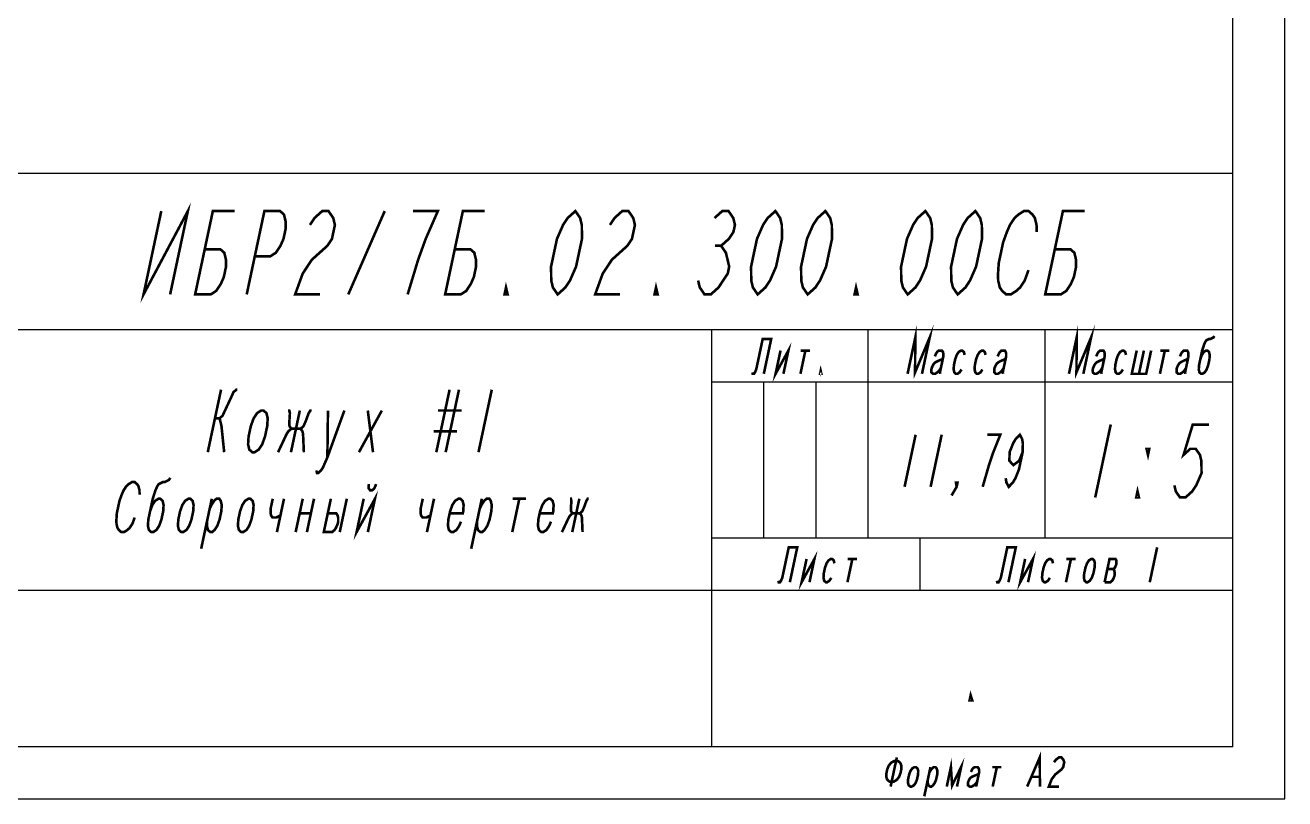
# Model space of a CAD drawing. Header units: millimetres. Extents: x 0 to 420, y 0 to 297.
# Drawn here: x 299.1 to 420, y 0 to 74.2 of the extents above; entities that cross this region are included whole.
import ezdxf

# ---------------------------------------------------------------- set-up
doc = ezdxf.new("R2010")
doc.units = ezdxf.units.MM
doc.header["$LTSCALE"] = 23.1
doc.layers.get('0').update_dxf_attribs({"linetype": 'CONTINUOUS'})

msp = doc.modelspace()

# ---------------------------------------------------------------- linework, layer by layer
at = {"color": 7, "linetype": 'Continuous'}
for p, q in [((420, 0), (420, 297)), ((415, 5), (415, 292)), ((415, 60), (230, 60)), ((415, 5), (415, 60)), ((415, 45), (230, 45)), ((365, 5), (365, 45)), ((380, 25), (380, 45)), ((397, 25), (397, 45)), ((415, 40), (365, 40)), ((370, 25), (370, 40)), ((375, 25), (375, 40)), ((415, 25), (365, 25)), ((385, 20), (385, 25)), ((415, 20), (230, 20)), ((415, 5), (20, 5)), ((415, 5), (230, 5)), ((0, 0), (420, 0))]:
    msp.add_line(p, q, dxfattribs=at)
at = {"color": 2, "linetype": 'Continuous', "const_width": 0.25}
for points in [[(312.1504651, 56.4106357), (310.4500085, 48.4106406), (314.7004578, 56.4106357), (313.0000012, 48.4106406)], [(316.3210876, 52.7439734), (317.8210803, 52.7439734), (318.2002185, 52.4106381), (318.3585132, 51.743974), (318.3668188, 51.0773035), (318.1542554, 50.0773041), (317.8625574, 49.41064), (317.4208447, 48.7439694), (316.8999976, 48.4106406), (315.4000049, 48.4106406), (317.1004614, 56.4106357), (319.2004614, 56.4106357)], [(321.129375, 52.0773029), (322.6293677, 52.0773029), (323.1502148, 52.4106381), (323.5919275, 53.0773022), (323.8836255, 53.7439728), (324.096189, 54.7439722), (324.0878833, 55.4106363), (323.9295886, 56.0773068), (323.5504504, 56.4106357), (322.0504578, 56.4106357), (320.3500012, 48.4106406)], [(326.4170325, 55.0773074), (326.8587451, 55.7439716), (327.6004614, 56.4106357), (328.2004431, 56.4106357), (328.6587415, 55.7439716), (328.8170361, 55.0773074), (328.5336438, 53.7439728), (328.0919312, 53.0773022), (327.3502148, 52.4106381), (326.6085242, 51.743974), (325.7251245, 50.4106393), (324.9999939, 48.4106406), (327.3999976, 48.4106406)], [(330.1000049, 48.4106406), (333.6004578, 56.4106357)], [(335.7999976, 48.4106406), (336.8085205, 51.743974), (337.5336255, 53.7439728), (338.1170471, 55.0773074), (338.7004431, 56.4106357), (336.3004651, 56.4106357)], [(340.321073, 52.7439734), (341.8210657, 52.7439734), (342.2002295, 52.4106381), (342.3585242, 51.743974), (342.3668298, 51.0773035), (342.1542664, 50.0773041), (341.8625684, 49.41064), (341.4208557, 48.7439694), (340.9000085, 48.4106406), (339.3999902, 48.4106406), (341.1004468, 56.4106357), (343.2004468, 56.4106357)], [(350.1999939, 48.4106406), (349.7416956, 49.0773047), (349.5834009, 49.7439688), (349.5668152, 51.0773035), (350.1336255, 53.7439728), (350.7170471, 55.0773074), (351.1587598, 55.7439716), (351.9004504, 56.4106357), (352.3587488, 55.7439716), (352.5170435, 55.0773074), (352.5336292, 53.7439728), (351.9668188, 51.0773035), (351.3833972, 49.7439688), (350.9417102, 49.0773047), (350.1999939, 48.4106406)], [(355.2170508, 55.0773074), (355.6587378, 55.7439716), (356.4004541, 56.4106357), (357.0004614, 56.4106357), (357.4587598, 55.7439716), (357.6170544, 55.0773074), (357.3336365, 53.7439728), (356.8919238, 53.0773022), (356.1502332, 52.4106381), (355.4085168, 51.743974), (354.5251172, 50.4106393), (353.8000122, 48.4106406), (356.1999902, 48.4106406)], [(365.2587524, 55.7439716), (366.0004431, 56.4106357), (366.6004504, 56.4106357), (367.0587488, 55.7439716), (367.2170435, 55.0773074), (367.0753345, 54.4106369), (366.6336475, 53.7439728), (365.8919312, 53.0773022), (366.3502295, 52.4106381), (366.5085242, 51.743974), (366.6668188, 51.0773035), (366.5251099, 50.4106393), (366.0833972, 49.7439688), (365.6417102, 49.0773047), (364.8999939, 48.4106406), (364.3000122, 48.4106406), (363.8417139, 49.0773047), (363.6834192, 49.7439688)], [(369.3999976, 48.4106406), (368.9416992, 49.0773047), (368.7834045, 49.7439688), (368.7668188, 51.0773035), (369.3336292, 53.7439728), (369.9170508, 55.0773074), (370.3587378, 55.7439716), (371.1004541, 56.4106357), (371.5587524, 55.7439716), (371.7170471, 55.0773074), (371.7336328, 53.7439728), (371.1668225, 51.0773035), (370.5834009, 49.7439688), (370.1417139, 49.0773047), (369.3999976, 48.4106406)], [(374.2000049, 48.4106406), (373.7417065, 49.0773047), (373.5834119, 49.7439688), (373.5668262, 51.0773035), (374.1336365, 53.7439728), (374.7170325, 55.0773074), (375.1587451, 55.7439716), (375.9004614, 56.4106357), (376.3587598, 55.7439716), (376.5170544, 55.0773074), (376.5336401, 53.7439728), (375.9668298, 51.0773035), (375.3834082, 49.7439688), (374.9416956, 49.0773047), (374.2000049, 48.4106406)], [(383.7999939, 48.4106406), (383.3416956, 49.0773047), (383.1834009, 49.7439688), (383.1668152, 51.0773035), (383.7336255, 53.7439728), (384.3170471, 55.0773074), (384.7587598, 55.7439716), (385.5004504, 56.4106357), (385.9587488, 55.7439716), (386.1170435, 55.0773074), (386.1336292, 53.7439728), (385.5668188, 51.0773035), (384.9833972, 49.7439688), (384.5417102, 49.0773047), (383.7999939, 48.4106406)], [(388.6000012, 48.4106406), (388.1417029, 49.0773047), (387.9834082, 49.7439688), (387.9668225, 51.0773035), (388.5336328, 53.7439728), (389.1170544, 55.0773074), (389.5587415, 55.7439716), (390.3004578, 56.4106357), (390.7587561, 55.7439716), (390.9170508, 55.0773074), (390.9336365, 53.7439728), (390.3668262, 51.0773035), (389.7834045, 49.7439688), (389.3416919, 49.0773047), (388.6000012, 48.4106406)], [(396.1753308, 54.4106369), (396.1670508, 55.0773074), (396.0087561, 55.7439716), (395.7796069, 56.0773068), (395.4004431, 56.4106357), (394.9504504, 56.4106357), (394.4296033, 56.0773068), (394.0587451, 55.7439716), (393.6170325, 55.0773074), (393.3253345, 54.4106369), (392.962782, 53.4106375), (392.5376807, 51.4106387), (392.4751062, 50.4106393), (392.4834119, 49.7439688), (392.6417065, 49.0773047), (392.8708557, 48.7439694), (393.2499939, 48.4106406), (393.7000122, 48.4106406), (394.2208594, 48.7439694), (394.5916919, 49.0773047), (395.0334045, 49.7439688), (395.395957, 50.7439682)], [(397.921084, 52.7439734), (399.4210767, 52.7439734), (399.8002148, 52.4106381), (399.9585095, 51.743974), (399.9668152, 51.0773035), (399.7542517, 50.0773041), (399.4625537, 49.41064), (399.0208411, 48.7439694), (398.4999939, 48.4106406), (397.0000012, 48.4106406), (398.7004578, 56.4106357), (400.8004578, 56.4106357)], [(365.2919238, 53.0773022), (365.8919312, 53.0773022)], [(345.4000122, 48.4106406), (345.1000085, 48.4106406), (345.2416919, 49.0773047), (345.4000122, 48.4106406)], [(359.8000085, 48.4106406), (359.5000049, 48.4106406), (359.6417139, 49.0773047), (359.8000085, 48.4106406)], [(379.0000122, 48.4106406), (378.7000085, 48.4106406), (378.8416919, 49.0773047), (379.0000122, 48.4106406)], [(383.7890735, 40.787579), (384.5307898, 44.2771628), (384.5096667, 40.9271603), (385.9126831, 44.2771628), (385.1709412, 40.787579)], [(399.2790601, 40.787579), (400.020802, 44.2771628), (399.999679, 40.9271603), (401.4026697, 44.2771628), (400.6609277, 40.787579)], [(368.8865332, 40.9271603), (368.919679, 40.787579), (369.0453149, 40.787579), (369.1378052, 40.9271603), (369.2599548, 41.2063293), (369.8830078, 44.1375815), (370.699552, 44.1375815), (369.9874951, 40.787579)], [(371.5928467, 43.0209119), (371.1181165, 40.787579), (372.3465857, 43.0209119), (371.8718811, 40.787579)], [(411.8870068, 42.1834113), (412.0388159, 42.6021616), (412.2237964, 42.8813306), (412.441897, 43.0209119), (412.567533, 43.0209119), (412.7262891, 42.8813306), (412.7925806, 42.6021616), (412.7663818, 42.1834113), (412.6476929, 41.6250797), (412.4958838, 41.2063293), (412.310929, 40.9271603), (412.0928027, 40.787579), (411.9671924, 40.787579), (411.8084106, 40.9271603), (411.7421448, 41.2063293), (411.7683179, 41.6250797), (411.8870068, 42.1834113), (412.0650146, 43.0209119), (412.2465088, 43.5792435), (412.3686584, 43.8584125), (412.4611487, 43.9979938), (412.7420544, 44.1375815), (412.8676904, 44.1375815), (413.1485962, 44.2771628), (413.2410864, 44.4167441)], [(373.9796997, 43.0209119), (373.5049951, 40.787579)], [(373.5400122, 43.0209119), (374.4193872, 43.0209119)], [(387.1932422, 42.322999), (387.100752, 42.1834113), (386.7570154, 42.04383), (386.4761096, 41.9042487), (386.3208142, 41.7646609), (386.228324, 41.6250797), (386.1061743, 41.3459106), (386.0765149, 41.2063293), (386.0799756, 40.9271603), (386.2387573, 40.787579), (386.4271985, 40.787579), (386.6452991, 40.9271603), (386.8005945, 41.066748), (386.9855493, 41.3459106)], [(386.4063574, 42.4625803), (386.5285071, 42.7417493), (386.6209717, 42.8813306), (386.7762671, 43.0209119), (387.0903442, 43.0209119), (387.1862952, 42.8813306), (387.2194409, 42.7417493), (387.2229016, 42.4625803), (386.8965454, 40.9271603), (386.9296912, 40.787579)], [(389.262583, 42.6021616), (389.1962915, 42.8813306), (389.0375098, 43.0209119), (388.9118994, 43.0209119), (388.6937988, 42.8813306), (388.5088184, 42.6021616), (388.3570093, 42.1834113), (388.2383203, 41.6250797), (388.2121216, 41.2063293), (388.2784131, 40.9271603), (388.4371948, 40.787579), (388.5628052, 40.787579), (388.7809314, 40.9271603), (388.9658862, 41.2063293)], [(391.2725793, 42.6021616), (391.2062878, 42.8813306), (391.0475317, 43.0209119), (390.9218958, 43.0209119), (390.7037952, 42.8813306), (390.5188147, 42.6021616), (390.3670056, 42.1834113), (390.2483167, 41.6250797), (390.2221436, 41.2063293), (390.2884094, 40.9271603), (390.4471912, 40.787579), (390.5728015, 40.787579), (390.7909277, 40.9271603), (390.9758826, 41.2063293)], [(393.2232312, 42.322999), (393.1307666, 42.1834113), (392.78703, 42.04383), (392.5060986, 41.9042487), (392.3508032, 41.7646609), (392.2583386, 41.6250797), (392.136189, 41.3459106), (392.1065039, 41.2063293), (392.1099902, 40.9271603), (392.2687463, 40.787579), (392.4571875, 40.787579), (392.6752881, 40.9271603), (392.8305835, 41.066748), (393.015564, 41.3459106)], [(392.4363464, 42.4625803), (392.5584961, 42.7417493), (392.6509863, 42.8813306), (392.8062817, 43.0209119), (393.1203333, 43.0209119), (393.2162842, 42.8813306), (393.2494299, 42.7417493), (393.2529163, 42.4625803), (392.9265344, 40.9271603), (392.9596802, 40.787579)], [(402.6832288, 42.322999), (402.5907642, 42.1834113), (402.2470276, 42.04383), (401.9660962, 41.9042487), (401.8108008, 41.7646609), (401.7183362, 41.6250797), (401.5961865, 41.3459106), (401.5665015, 41.2063293), (401.5699878, 40.9271603), (401.7287439, 40.787579), (401.9171851, 40.787579), (402.1352856, 40.9271603), (402.2905811, 41.066748), (402.4755615, 41.3459106)], [(401.896344, 42.4625803), (402.0184937, 42.7417493), (402.1109839, 42.8813306), (402.2662793, 43.0209119), (402.5803308, 43.0209119), (402.6762817, 42.8813306), (402.7094275, 42.7417493), (402.7129138, 42.4625803), (402.386532, 40.9271603), (402.4196777, 40.787579)], [(404.7525696, 42.6021616), (404.6862781, 42.8813306), (404.527522, 43.0209119), (404.401886, 43.0209119), (404.1837854, 42.8813306), (403.9988306, 42.6021616), (403.8469958, 42.1834113), (403.7283325, 41.6250797), (403.7021338, 41.2063293), (403.7684253, 40.9271603), (403.9271814, 40.787579), (404.0528174, 40.787579), (404.270918, 40.9271603), (404.4558728, 41.2063293)], [(405.7837793, 43.0209119), (405.3090747, 40.787579), (406.6909424, 40.787579), (407.165647, 43.0209119)], [(406.4747131, 43.0209119), (406.0000085, 40.787579)], [(408.4847095, 43.0209119), (408.0100049, 40.787579)], [(408.045022, 43.0209119), (408.924397, 43.0209119)], [(410.7232397, 42.322999), (410.6307495, 42.1834113), (410.2870129, 42.04383), (410.0061072, 41.9042487), (409.8508118, 41.7646609), (409.7583215, 41.6250797), (409.6361719, 41.3459106), (409.6065125, 41.2063293), (409.6099731, 40.9271603), (409.7687549, 40.787579), (409.957196, 40.787579), (410.1752966, 40.9271603), (410.330592, 41.066748), (410.5155469, 41.3459106)], [(409.936355, 42.4625803), (410.0585046, 42.7417493), (410.1509692, 42.8813306), (410.3062646, 43.0209119), (410.6203418, 43.0209119), (410.7162927, 42.8813306), (410.7494385, 42.7417493), (410.7528992, 42.4625803), (410.426543, 40.9271603), (410.4596887, 40.787579)], [(375.5149915, 40.787579), (375.3893811, 40.787579), (375.4487256, 41.066748), (375.5149915, 40.787579)], [(317.8878333, 39.2667581), (316.6125037, 33.2667554)], [(317.3033093, 36.5167566), (317.753302, 36.5167566), (318.0314392, 36.7667532), (318.853418, 38.5167554), (319.0722107, 39.0167551), (319.3503479, 39.2667581), (319.4628333, 39.2667581)], [(339.8253479, 39.2667581), (338.5499927, 33.2667554)], [(340.7253333, 39.2667581), (339.4500037, 33.2667554)], [(343.8753333, 39.2667581), (342.6000037, 33.2667554)], [(317.753302, 36.5167566), (317.8126721, 36.2667535), (317.9313867, 35.7667538), (318.1875037, 33.2667554)], [(320.7438794, 35.7667538), (321.015813, 36.5167566), (321.3470911, 37.0167563), (321.7377136, 37.2667529), (321.9627356, 37.2667529), (322.2470764, 37.0167563), (322.3658167, 36.5167566), (322.3188794, 35.7667538), (322.1063416, 34.7667545), (321.834408, 34.0167581), (321.5031299, 33.5167584), (321.1125073, 33.2667554), (320.887511, 33.2667554), (320.6031445, 33.5167584), (320.4844299, 34.0167581), (320.5313416, 34.7667545), (320.7438794, 35.7667538)], [(324.3252356, 37.2667529), (324.4377209, 37.2667529), (324.4970911, 37.0167563), (324.4501794, 36.2667535), (324.4563831, 35.7667538), (324.6282642, 35.5167572), (325.5282495, 35.5167572), (325.8063867, 35.7667538), (326.0251794, 36.2667535), (326.2970874, 37.0167563), (326.4627136, 37.2667529), (326.5752246, 37.2667529)], [(325.4502173, 37.2667529), (324.9719751, 35.0167575), (324.599989, 33.2667554)], [(327.0405212, 31.5167532), (327.0998914, 31.2667566), (327.2123767, 31.2667566), (327.4905139, 31.5167532), (327.6561658, 31.7667563), (328.0937256, 32.7667557), (329.7252246, 37.2667529)], [(328.1502246, 37.2667529), (328.0937256, 32.7667557)], [(331.125011, 33.2667554), (333.3252173, 37.2667529)], [(331.9752136, 37.2667529), (332.474989, 33.2667554)], [(338.7252319, 37.2667529), (340.9752209, 37.2667529)], [(323.3624963, 33.2667554), (324.1844751, 35.0167575), (324.3501013, 35.2667542), (324.6282642, 35.5167572)], [(325.5282495, 35.5167572), (325.700105, 35.2667542), (325.7594751, 35.0167575), (325.8375073, 33.2667554)], [(338.300105, 35.2667542), (340.5501196, 35.2667542)], [(384.562782, 34.944147), (383.4999902, 29.9441501)], [(387.0627869, 34.944147), (385.9999951, 29.9441501)], [(391.0000049, 29.9441501), (391.5990637, 32.0274811), (392.021012, 33.2774835), (392.3543921, 34.1108121), (392.6877722, 34.944147), (391.4377954, 34.944147)], [(394.8335303, 33.2774835), (394.5001501, 32.4441486), (393.9428247, 32.0274811), (393.5626355, 32.4441486), (393.5835278, 33.2774835), (393.916908, 34.1108121), (394.16172, 34.5274796), (394.5627759, 34.944147), (394.7867212, 34.5274796), (394.854397, 34.1108121), (394.8335303, 33.2774835), (394.4792578, 31.6108136), (394.1458777, 30.777485), (393.9010657, 30.3608176), (393.5000098, 29.9441501), (393.2760645, 30.3608176), (393.2083887, 30.777485)], [(403.2879016, 35.9218057), (401.8000085, 28.92181)], [(412.7379016, 35.9218057), (411.1629016, 35.9218057), (410.2804504, 33.0051398), (410.9294202, 33.5884717), (411.4544202, 33.5884717), (411.8554504, 33.0051398), (411.9939551, 32.4218079), (412.0084644, 31.255144), (411.4979736, 30.0884738), (411.1115039, 29.5051419), (410.4625085, 28.92181), (409.9375085, 28.92181), (409.5365039, 29.5051419), (409.3979736, 30.0884738)], [(406.9919202, 33.5884717), (406.8679504, 33.0051398), (406.7294202, 33.5884717), (406.9919202, 33.5884717)], [(310.0652051, 29.1992038), (310.0602319, 29.5992023), (309.9652551, 29.9992007), (309.8277502, 30.1992032), (309.6002673, 30.3991992), (309.330282, 30.3991992), (309.0177686, 30.1992032), (308.7952588, 29.9992007), (308.5302209, 29.5992023), (308.3552124, 29.1992038), (308.1376758, 28.5992029), (307.8826099, 27.399201), (307.8450806, 26.7992001), (307.8500537, 26.3992017), (307.9450305, 25.9992032), (308.0825098, 25.7992007), (308.3099927, 25.5991983), (308.5800037, 25.5991983), (308.8925171, 25.7992007), (309.1150269, 25.9992032), (309.3800391, 26.3992017), (309.5975757, 26.9992026)], [(311.0751123, 27.5992035), (311.2926489, 28.199198), (311.5576611, 28.5992029), (311.8701746, 28.7991989), (312.0501819, 28.7991989), (312.2776648, 28.5992029), (312.3726416, 28.199198), (312.3351123, 27.5992035), (312.1650769, 26.7992001), (311.9475403, 26.1991992), (311.6825024, 25.7992007), (311.369989, 25.5991983), (311.1900073, 25.5991983), (310.9624988, 25.7992007), (310.867522, 26.1991992), (310.9050769, 26.7992001), (311.0751123, 27.5992035), (311.3301782, 28.7991989), (311.5902173, 29.5992023), (311.7652515, 29.9992007), (311.8977576, 30.1992032), (312.3002747, 30.3991992), (312.480282, 30.3991992), (312.8827734, 30.5992017), (313.0153052, 30.7992041)], [(332.0577576, 30.1992032), (332.0627307, 29.7991983), (332.2002356, 29.5992023), (332.3802173, 29.5992023), (332.6027271, 29.7991983), (332.7777612, 30.1992032)], [(388.5, 29.9441501), (388.4323242, 30.3608176), (388.5885681, 30.3608176), (388.5, 29.9441501), (388.010376, 29.1108151)], [(331.5801819, 28.7991989), (330.899989, 25.5991983), (332.6601746, 28.7991989), (331.9800073, 25.5991983)], [(406.0000085, 28.92181), (405.7375085, 28.92181), (405.8615039, 29.5051419), (406.0000085, 28.92181)], [(313.9551013, 27.5992035), (314.1726379, 28.199198), (314.4376758, 28.5992029), (314.7501892, 28.7991989), (314.9301709, 28.7991989), (315.1576794, 28.5992029), (315.2526562, 28.199198), (315.2151013, 27.5992035), (315.0450659, 26.7992001), (314.8275293, 26.1991992), (314.5625171, 25.7992007), (314.2500037, 25.5991983), (314.0699963, 25.5991983), (313.8425134, 25.7992007), (313.7475366, 26.1991992), (313.7850659, 26.7992001), (313.9551013, 27.5992035)], [(317.0001782, 28.7991989), (315.9799146, 23.9992012)], [(316.7876147, 27.7991995), (316.9626489, 28.199198), (317.2276611, 28.5992029), (317.4501709, 28.7991989), (317.7201819, 28.7991989), (317.8576611, 28.5992029), (317.9526379, 28.199198), (317.9151086, 27.5992035), (317.7450732, 26.7992001), (317.5275366, 26.1991992), (317.2624988, 25.7992007), (317.039989, 25.5991983), (316.8600073, 25.5991983), (316.6324988, 25.7992007), (316.537522, 26.1991992), (316.5325488, 26.5992041)], [(319.715105, 27.5992035), (319.9326416, 28.199198), (320.1976794, 28.5992029), (320.5101929, 28.7991989), (320.6901746, 28.7991989), (320.9176575, 28.5992029), (321.0126343, 28.199198), (320.975105, 27.5992035), (320.8050696, 26.7992001), (320.587533, 26.1991992), (320.3225208, 25.7992007), (320.0100073, 25.5991983), (319.83, 25.5991983), (319.6025171, 25.7992007), (319.5075403, 26.1991992), (319.5450696, 26.7992001), (319.715105, 27.5992035)], [(322.8501855, 28.7991989), (322.6376221, 27.7991995), (322.6425952, 27.399201), (322.6900964, 27.1991986), (322.8275757, 26.9992026), (323.1875903, 26.9992026), (323.5900818, 27.1991986)], [(323.9301782, 28.7991989), (323.250011, 25.5991983)], [(325.7301746, 28.7991989), (325.0500073, 25.5991983)], [(326.8101929, 28.7991989), (326.13, 25.5991983)], [(328.4301819, 28.7991989), (327.749989, 25.5991983), (328.5599963, 25.5991983), (328.7825061, 25.7992007), (328.9150122, 25.9992032), (329.0900464, 26.3992017), (329.1325488, 26.5992041), (329.1275757, 26.9992026), (329.0801001, 27.1991986), (328.9425952, 27.399201), (328.1326135, 27.399201)], [(329.9601929, 28.7991989), (329.28, 25.5991983)], [(337.2501819, 28.7991989), (337.0376184, 27.7991995), (337.0425916, 27.399201), (337.0900928, 27.1991986), (337.227572, 26.9992026), (337.5875867, 26.9992026), (337.9900781, 27.1991986)], [(338.3301746, 28.7991989), (337.6500073, 25.5991983)], [(340.9225671, 26.5992041), (340.747533, 26.1991992), (340.4825208, 25.7992007), (340.1700073, 25.5991983), (339.99, 25.5991983), (339.7625171, 25.7992007), (339.6675403, 26.1991992), (339.7050696, 26.7992001), (339.875105, 27.5992035), (340.0926416, 28.199198), (340.3576794, 28.5992029), (340.6701929, 28.7991989), (340.8501746, 28.7991989), (341.0776575, 28.5992029), (341.1726343, 28.199198), (341.135105, 27.5992035), (341.0926025, 27.399201), (339.8326025, 27.399201)], [(342.9201819, 28.7991989), (341.8999182, 23.9992012)], [(342.7076184, 27.7991995), (342.8826526, 28.199198), (343.1476648, 28.5992029), (343.3701746, 28.7991989), (343.6401855, 28.7991989), (343.7776648, 28.5992029), (343.8726416, 28.199198), (343.8351123, 27.5992035), (343.6650769, 26.7992001), (343.4475403, 26.1991992), (343.1825024, 25.7992007), (342.9599927, 25.5991983), (342.780011, 25.5991983), (342.5525024, 25.7992007), (342.4575256, 26.1991992), (342.4525525, 26.5992041)], [(346.5201746, 28.7991989), (345.8400073, 25.5991983)], [(345.8901746, 28.7991989), (347.1501746, 28.7991989)], [(349.5625598, 26.5992041), (349.3875256, 26.1991992), (349.1225134, 25.7992007), (348.81, 25.5991983), (348.6299927, 25.5991983), (348.4025098, 25.7992007), (348.307533, 26.1991992), (348.3450623, 26.7992001), (348.5151233, 27.5992035), (348.7326343, 28.199198), (348.9976721, 28.5992029), (349.3101855, 28.7991989), (349.4901929, 28.7991989), (349.7176758, 28.5992029), (349.8126526, 28.199198), (349.7751233, 27.5992035), (349.7325952, 27.399201), (348.4725952, 27.399201)], [(351.3801929, 28.7991989), (351.4701709, 28.7991989), (351.5176721, 28.5992029), (351.4801428, 27.999202), (351.485116, 27.5992035), (351.6225952, 27.399201), (352.3425989, 27.399201), (352.5651086, 27.5992035), (352.7401428, 27.999202), (352.9576794, 28.5992029), (353.0901855, 28.7991989), (353.1801892, 28.7991989)], [(352.2801782, 28.7991989), (351.8975793, 26.9992026), (351.600011, 25.5991983)], [(325.4326062, 27.399201), (326.5125989, 27.399201)], [(350.6099963, 25.5991983), (351.2675793, 26.9992026), (351.4000854, 27.1991986), (351.6225952, 27.399201)], [(352.3425989, 27.399201), (352.4800781, 27.1991986), (352.5275793, 26.9992026), (352.59, 25.5991983)], [(371.3865381, 20.9271629), (371.4196838, 20.7875784), (371.5453198, 20.7875784), (371.6377844, 20.9271629), (371.7599341, 21.2063287), (372.3830127, 24.1375809), (373.1995569, 24.1375809), (372.4875, 20.7875784)], [(392.366543, 20.9271629), (392.3996887, 20.7875784), (392.5253247, 20.7875784), (392.6177893, 20.9271629), (392.739939, 21.2063287), (393.3629919, 24.1375809), (394.1795618, 24.1375809), (393.4675049, 20.7875784)], [(407.7470691, 24.1375809), (407.0350122, 20.7875784)], [(374.0928259, 23.0209113), (373.6181213, 20.7875784), (374.8465906, 23.0209113), (374.371886, 20.7875784)], [(376.767583, 22.6021642), (376.7012915, 22.88133), (376.5425098, 23.0209113), (376.4168994, 23.0209113), (376.1987988, 22.88133), (376.0138184, 22.6021642), (375.8620093, 22.1834138), (375.7433203, 21.625079), (375.7171216, 21.2063287), (375.7834131, 20.9271629), (375.9421948, 20.7875784), (376.0678052, 20.7875784), (376.2859314, 20.9271629), (376.4708862, 21.2063287)], [(378.4897009, 23.0209113), (378.0149963, 20.7875784)], [(378.0500134, 23.0209113), (378.9293884, 23.0209113)], [(395.0728308, 23.0209113), (394.5981262, 20.7875784), (395.8265955, 23.0209113), (395.3518652, 20.7875784)], [(397.7475879, 22.6021642), (397.6812964, 22.88133), (397.5225146, 23.0209113), (397.3969043, 23.0209113), (397.1787781, 22.88133), (396.9938232, 22.6021642), (396.8420142, 22.1834138), (396.7233252, 21.625079), (396.6971265, 21.2063287), (396.763418, 20.9271629), (396.9221997, 20.7875784), (397.0478101, 20.7875784), (397.2659106, 20.9271629), (397.4508911, 21.2063287)], [(399.4697058, 23.0209113), (398.9950012, 20.7875784)], [(399.0300183, 23.0209113), (399.9093933, 23.0209113)], [(400.8620068, 22.1834138), (401.0138159, 22.6021642), (401.1987964, 22.88133), (401.416897, 23.0209113), (401.542533, 23.0209113), (401.7012891, 22.88133), (401.7675806, 22.6021642), (401.7413818, 22.1834138), (401.6226929, 21.625079), (401.4708838, 21.2063287), (401.285929, 20.9271629), (401.0678027, 20.7875784), (400.9421924, 20.7875784), (400.7834106, 20.9271629), (400.7171448, 21.2063287), (400.7433179, 21.625079), (400.8620068, 22.1834138)], [(402.7009424, 20.7875784), (403.175647, 23.0209113), (403.7409705, 23.0209113), (403.8369214, 22.88133), (403.8403821, 22.6021642), (403.8107227, 22.4625797), (403.688573, 22.1834138), (403.5332776, 22.0438293), (402.9679541, 22.0438293)], [(402.7009424, 20.7875784), (403.2662402, 20.7875784), (403.4215356, 20.9271629), (403.5140259, 21.0667474), (403.6361755, 21.3459132), (403.665835, 21.4854977), (403.6623743, 21.7646635), (403.6292285, 21.9042448), (403.5332776, 22.0438293)], [(389.9999927, 9.4329794), (389.7374927, 9.4329794), (389.8437744, 9.9329791), (389.9999927, 9.4329794)], [(382.8645044, 3.6224657), (382.4970044, 3.6224657), (382.2884656, 3.5057986), (382.1411682, 3.3891316), (381.969082, 3.1558008), (381.8334229, 2.8057997), (381.7590308, 2.4557986), (381.7458801, 2.1058008), (381.8187854, 1.8724667), (381.9164795, 1.7557997), (382.0754407, 1.6391327), (382.4429407, 1.6391327), (382.6514795, 1.7557997), (382.7987769, 1.8724667), (382.9708887, 2.1058008), (383.1065222, 2.4557986), (383.1809143, 2.8057997), (383.1940649, 3.1558008), (383.1211597, 3.3891316), (383.0234656, 3.5057986), (382.8645044, 3.6224657)], [(382.7551465, 3.9724667), (382.1600098, 1.1724678)], [(387.5500012, 1.1724678), (387.9467761, 3.0391338), (388.0647986, 1.2891316), (388.9267676, 3.0391338), (388.5299927, 1.1724678)], [(395.2675012, 1.1724678), (396.475155, 3.9724667), (396.4925098, 1.1724678)], [(397.8459741, 3.5057986), (398.0180603, 3.7391327), (398.312655, 3.9724667), (398.5576465, 3.9724667), (398.7530603, 3.7391327), (398.8259656, 3.5057986), (398.7267847, 3.0391338), (398.5546729, 2.8057997), (398.2600781, 2.5724657), (397.9654834, 2.3391316), (397.6212854, 1.8724667), (397.3499927, 1.1724678), (398.3300098, 1.1724678)], [(383.9392419, 2.3391316), (384.0748755, 2.6891327), (384.2469617, 2.9224667), (384.4555261, 3.0391338), (384.5780347, 3.0391338), (384.7369702, 2.9224667), (384.8098755, 2.6891327), (384.7967249, 2.3391316), (384.6975439, 1.8724667), (384.5618848, 1.5224657), (384.3897986, 1.2891316), (384.1812598, 1.1724678), (384.0587512, 1.1724678), (383.89979, 1.2891316), (383.8268848, 1.5224657), (383.8400354, 1.8724667), (383.9392419, 2.3391316)], [(385.9867676, 3.0391338), (385.3916052, 0.2391316)], [(385.8627722, 2.4557986), (385.9736169, 2.6891327), (386.1457288, 2.9224667), (386.2930261, 3.0391338), (386.4767761, 3.0391338), (386.5744702, 2.9224667), (386.6473755, 2.6891327), (386.6342249, 2.3391316), (386.5350439, 1.8724667), (386.3993848, 1.5224657), (386.2272986, 1.2891316), (386.0800012, 1.1724678), (385.9574927, 1.1724678), (385.7985571, 1.2891316), (385.7256519, 1.5224657), (385.713988, 1.7557997)], [(390.6402722, 2.4557986), (390.5542419, 2.3391316), (390.2231946, 2.2224678), (389.9533887, 2.1058008), (389.8060913, 1.9891338), (389.7200354, 1.8724667), (389.6091907, 1.6391327), (389.5844019, 1.5224657), (389.59604, 1.2891316), (389.7550012, 1.1724678), (389.9387512, 1.1724678), (390.14729, 1.2891316), (390.2945874, 1.4057986), (390.4666992, 1.6391327)], [(389.8688196, 2.5724657), (389.9796643, 2.8057997), (390.0657202, 2.9224667), (390.2130176, 3.0391338), (390.5192761, 3.0391338), (390.6169702, 2.9224667), (390.6534229, 2.8057997), (390.6650867, 2.5724657), (390.3923071, 1.2891316), (390.4287598, 1.1724678)], [(391.9280347, 3.0391338), (392.7855176, 3.0391338)], [(392.3567761, 3.0391338), (391.9600012, 1.1724678)], [(395.7108801, 2.1058008), (396.4458801, 2.1058008)]]:
    msp.add_lwpolyline(points, dxfattribs=at)

doc.saveas('drawing.dxf')
